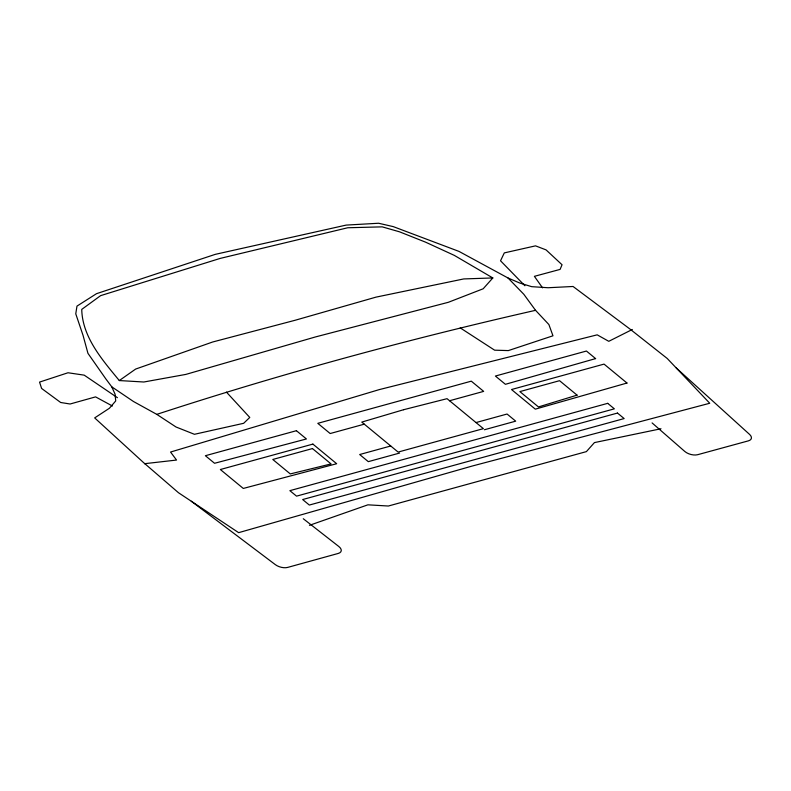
<?xml version="1.0" encoding="UTF-8"?>
<svg xmlns="http://www.w3.org/2000/svg" width="791" height="791" viewBox="0 0 791 791"><rect width="100%" height="100%" fill="white"/><g stroke="black" fill="none" stroke-linecap="round" stroke-linejoin="round"><path stroke-width="1.19" d="M492.823 277.948L483.172 288.784L448.359 302.291L315.391 336.956L185.826 374.41L143.843 382.004L119.303 380.56C102.523 360.113 82.353 337.292 81.74 309.4L100.615 295.646L220.185 258.41L347.743 227.759L382.201 226.859L399.485 231.803L425.528 242.145L454.36 255.404L492.823 277.948L463.753 278.936L375.962 297.139L295.152 320.256L212.67 341.999L135.637 369.071L119.303 380.56M632.345 329.471L608.773 341.317L597.195 334.84L379.235 389.617L170.549 452.047L176.541 460.055L144.486 463.704M309.419 525.333L367.904 504.826L388.351 506.022L586.388 451.621L594.437 442.594L660.989 428.752M111.758 386.819L115.081 394.195L115.713 400.938L109.435 408.235L94.673 417.905L143.359 462.419L178.489 492.734L238.645 532.659L471.96 466.107L709.745 403.252L667.228 358.471L629.666 328.819L573.06 286.48L548.094 287.736L531.681 286.668L519.746 283.03L507.99 277.977L459.007 251.409L393.256 226.621L378.602 223.25L346.201 225.089L215.271 254.356L96.522 293.679L76.974 306.117L75.768 313.839L83.035 335.335L87.949 353.34L105.767 378.81L111.758 386.819L133.491 401.512L156.796 414.365C281.299 373.688 407.84 339.339 535.547 310.319L548.895 324.557L552.968 335.799L508.346 350.591L494.612 350.176L460.243 327.899M364.295 424.164L330.173 433.537L317.794 423.333L471.288 381.163L483.667 391.377L449.545 400.75M390.734 445.995L359.678 454.528L368.309 461.647L399.584 453.055M476.014 422.562L507.071 414.029L515.702 421.158L484.428 429.75M112.421 406.01L95.573 396.884L70.102 404.003L60.67 402.49L41.607 388.45L39.55 382.102L68.006 372.759L84.212 375.152L117.444 397.695M156.796 414.365L176.007 426.992L194.428 434.299L243.648 423.304L249.768 417.44L226.444 392.128M191.293 501.237L275.347 564.645A9.284 4.776 16 0 0 287.706 567.404L338.232 553.443A9.284 4.776 16 0 0 338.795 546.482L303.279 518.738M652.091 422.918L684.779 451.443A9.284 4.776 16 0 0 697.702 454.687L748.385 440.854A9.284 4.776 16 0 0 749.542 434.378L676.275 368.003M524.908 285.759L500.535 260.783L504.302 252.902L535.527 245.853L546.047 249.877L562.055 264.758L560.087 269.405L534.39 276.336L542.557 287.855M507.99 277.977L523.82 294.282L535.547 310.319M577.074 395.144L538.473 406.94L519.865 391.594L559.553 380.689L577.074 395.144M403.598 409.718L361.774 422.097L398.12 452.076L483.39 428.653L447.053 398.674L403.598 409.718M595.603 358.6L505.409 384.307L495.393 376.041L586.438 351.036L595.603 358.6M626.986 383.032L535.309 409.155L511.51 389.528L604.047 364.107L626.986 383.032M296.427 430.7L205.383 455.715L214.559 463.279L306.433 438.965L296.427 430.7M312.89 444.097L220.353 469.518L243.292 488.442L336.679 463.724L312.89 444.097M312.455 448.566L272.776 459.472L290.297 473.928L331.063 463.921L312.455 448.566M607.706 403.341L289.872 490.657L296.536 496.145L614.37 408.838L607.706 403.341M617.484 413.06L302.656 499.546L309.33 505.054L624.158 418.568L617.484 413.06"/></g></svg>
